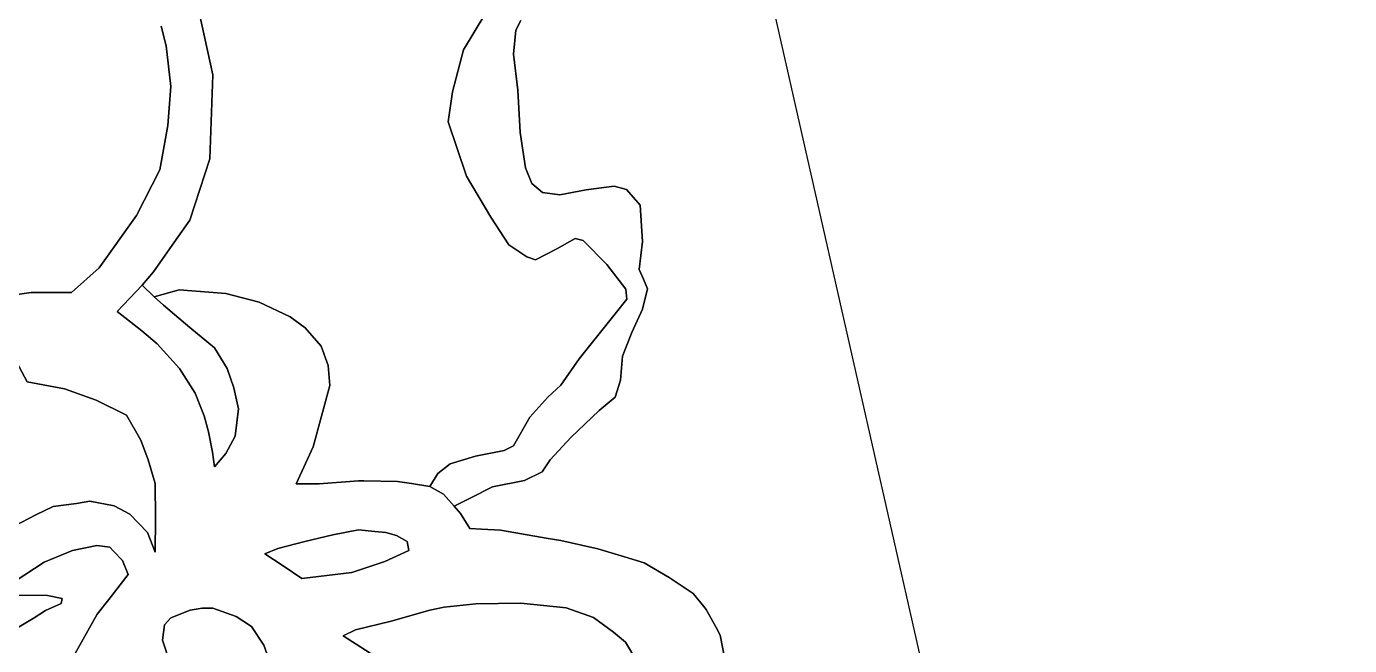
# Model space of a CAD drawing. Header units: inches. Extents: x 288635 to 1232953, y 676945 to 1655780.
# Drawn here: x 461510 to 484192, y 1081729 to 1092337 of the extents above; entities that cross this region are included whole.
import ezdxf

# ---------------------------------------------------------------- set-up
doc = ezdxf.new("R2010")
doc.units = ezdxf.units.IN
doc.header["$MEASUREMENT"] = 0
doc.layers.add('Images', color=7, linetype='Continuous')
picture_1 = doc.add_image_def('image10.jpg', size_in_pixel=(2573, 3746))

msp = doc.modelspace()

# ---------------------------------------------------------------- linework, layer by layer
at = {"color": 1}
for points in [[(464470.5247, 1092575.5042), (464703.3585, 1091506.5854), (464650.4417, 1090067.2492), (464311.7744, 1089019.4971), (464038.2036, 1088631.5983), (463686.9036, 1088133.4863), (463495.94, 1087903.1425), (463062.9385, 1087453.1606), (463489.8713, 1087119.3092), (463748.9518, 1086900.8687), (464135.0326, 1086474.1479), (464399.1931, 1086052.507), (464534.5275, 1085720.7194), (464556.6734, 1085666.4263), (464627.7936, 1085392.1057), (464698.9137, 1085041.585), (464733.9768, 1084790.4074), (464929.7689, 1085017.9495), (465088.5192, 1085314.2834), (465146.7277, 1085785.2427), (465067.3525, 1086145.0767), (464950.9356, 1086478.4524), (464733.9768, 1086832.9948), (464310.6427, 1087176.9538), (463860.8501, 1087563.2462), (463696.8081, 1087706.1215), (464125.434, 1087822.5384), (464929.7689, 1087759.0383), (465501.27, 1087610.8713), (466030.4378, 1087362.1625), (466289.7299, 1087171.6621), (466559.6055, 1086859.4532), (466681.3141, 1086526.0775), (466707.7724, 1086187.4102), (466427.3136, 1085134.3664), (466131.4722, 1084502.6529), (466527.713, 1084497.5729), (467203.3544, 1084553.453), (467295.6768, 1084551.3388), (467868.8357, 1084538.213), (468112.6762, 1084507.733), (468422.5568, 1084451.8528), (468656.2373, 1084324.8526), (468839.1164, 1084116.7488), (468950.8779, 1083989.5719), (469111.2026, 1083732.6824), (469312.7582, 1083722.6046), (469640.3703, 1083706.224), (469671.8847, 1083700.7292), (470416.3356, 1083570.9275), (470672.2474, 1083526.307), (471024.4565, 1083449.3537), (471301.957, 1083388.7233), (471761.2764, 1083248.7982), (472101.0003, 1083145.3062), (472529.6261, 1082896.5974), (472937.0853, 1082621.4301), (473121.4554, 1082398.4709), (473164.6274, 1082346.2629), (473330.578, 1082040.1763), (473402.7529, 1081907.0537), (473540.3365, 1081203.2606)], [(469365.844, 1092541.8718), (469003.7409, 1091938.3665), (468815.7398, 1091219.7822), (468739.5397, 1090703.3145), (469052.807, 1089771.9793), (469467.6745, 1089069.2445), (469780.9418, 1088595.1103), (470085.7424, 1088391.9099), (470238.1427, 1088341.1097), (470602.2101, 1088527.3768), (470915.4774, 1088705.1771), (471050.9443, 1088671.3104), (471457.3451, 1088256.4429), (471787.5458, 1087833.1087), (471804.4792, 1087663.7751), (471626.6788, 1087443.6413), (470983.2108, 1086639.3063), (470669.9436, 1086190.5721), (470449.8098, 1085987.3717), (470136.5425, 1085640.2377), (469857.1419, 1085149.17), (469696.2749, 1085072.9699), (469205.2073, 1084971.3697), (468773.4064, 1084844.3694), (468561.7393, 1084675.0358), (468422.5568, 1084451.8528), (468112.6762, 1084507.733), (467868.8357, 1084538.213), (467295.6768, 1084551.3388), (467203.3544, 1084553.453), (466527.713, 1084497.5729), (466131.4722, 1084502.6529), (466427.3136, 1085134.3664), (466707.7724, 1086187.4102), (466681.3141, 1086526.0775), (466559.6055, 1086859.4532), (466289.7299, 1087171.6621), (466030.4378, 1087362.1625), (465501.27, 1087610.8713), (464929.7689, 1087759.0383), (464125.434, 1087822.5384), (463696.8081, 1087706.1215), (463495.94, 1087903.1425), (463686.9036, 1088133.4863), (464038.2036, 1088631.5983), (464311.7744, 1089019.4971), (464650.4417, 1090067.2492), (464703.3585, 1091506.5854), (464470.5247, 1092575.5042)], [(469983.9011, 1092439.3137), (469901.3509, 1092274.2134), (469856.9009, 1091861.4625), (469935.8768, 1091244.6991), (469973.9769, 1090520.7976), (470062.8771, 1089917.5464), (470170.8273, 1089644.4959), (470354.9776, 1089492.0956), (470653.4282, 1089453.9955), (471104.2791, 1089536.5457), (471586.8801, 1089600.0458), (471796.4305, 1089542.8957), (472031.381, 1089276.1952), (472069.4811, 1088653.8939), (472012.331, 1088171.2929), (472088.5311, 1088006.1926), (472158.3813, 1087841.0923), (472069.4811, 1087491.8416), (471885.3307, 1087091.7908), (471726.5804, 1086685.39), (471694.8303, 1086278.9892), (471599.5801, 1085986.8886), (471326.5296, 1085758.2881), (470843.9286, 1085294.7372), (470488.3279, 1084913.7364), (470348.6276, 1084704.186), (470050.177, 1084558.1357), (469497.7259, 1084450.1855), (469129.4252, 1084259.6851), (468839.1164, 1084116.7488), (468656.2373, 1084324.8526), (468422.5568, 1084451.8528), (468561.7393, 1084675.0358), (468773.4064, 1084844.3694), (469205.2073, 1084971.3697), (469696.2749, 1085072.9699), (469857.1419, 1085149.17), (470136.5425, 1085640.2377), (470449.8098, 1085987.3717), (470669.9436, 1086190.5721), (470983.2108, 1086639.3063), (471626.6788, 1087443.6413), (471804.4792, 1087663.7751), (471787.5458, 1087833.1087), (471457.3451, 1088256.4429), (471050.9443, 1088671.3104), (470915.4774, 1088705.1771), (470602.2101, 1088527.3768), (470238.1427, 1088341.1097), (470085.7424, 1088391.9099), (469780.9418, 1088595.1103), (469467.6745, 1089069.2445), (469052.807, 1089771.9793), (468739.5397, 1090703.3145), (468815.7398, 1091219.7822), (469003.7409, 1091938.3665), (469365.844, 1092541.8718)], [(473540.3365, 1081203.2606), (473402.7529, 1081907.0537), (473330.578, 1082040.1763), (473164.6274, 1082346.2629), (473121.4554, 1082398.4709), (472937.0853, 1082621.4301), (472529.6261, 1082896.5974), (472101.0003, 1083145.3062), (471761.2764, 1083248.7982), (471301.957, 1083388.7233), (471024.4565, 1083449.3537), (470672.2474, 1083526.307), (470416.3356, 1083570.9275), (469671.8847, 1083700.7292), (469640.3703, 1083706.224), (469312.7582, 1083722.6046), (469111.2026, 1083732.6824), (468950.8779, 1083989.5719), (468839.1164, 1084116.7488), (469129.4252, 1084259.6851), (469497.7259, 1084450.1855), (470050.177, 1084558.1357), (470348.6276, 1084704.186), (470488.3279, 1084913.7364), (470843.9286, 1085294.7372), (471326.5296, 1085758.2881), (471599.5801, 1085986.8886), (471694.8303, 1086278.9892), (471726.5804, 1086685.39), (471885.3307, 1087091.7908), (472069.4811, 1087491.8416), (472158.3813, 1087841.0923), (472088.5311, 1088006.1926), (472012.331, 1088171.2929), (472069.4811, 1088653.8939), (472031.381, 1089276.1952), (471796.4305, 1089542.8957), (471586.8801, 1089600.0458), (471104.2791, 1089536.5457), (470653.4282, 1089453.9955), (470354.9776, 1089492.0956), (470170.8273, 1089644.4959), (470062.8771, 1089917.5464), (469973.9769, 1090520.7976), (469935.8768, 1091244.6991), (469856.9009, 1091861.4625), (469901.3509, 1092274.2134), (469983.9011, 1092439.3137)], [(461158.1466, 1087713.6704), (461589.9475, 1087779.7105), (462279.7703, 1087781.2446), (462756.4446, 1088201.6155), (463396.5259, 1089100.7773), (463797.8467, 1089883.0988), (463935.0069, 1090640.0203), (463985.807, 1091310.5817), (463904.5269, 1092006.5431), (463818.1667, 1092341.8237)], [(463818.1667, 1092341.8237), (463904.5269, 1092006.5431), (463985.807, 1091310.5817), (463935.0069, 1090640.0203), (463797.8467, 1089883.0988), (463396.5259, 1089100.7773), (462756.4446, 1088201.6155), (462279.7703, 1087781.2446), (461589.9475, 1087779.7105), (461158.1466, 1087713.6704)], [(461301.1489, 1083774.1648), (461671.5663, 1083969.9569), (461967.9003, 1084112.8322), (462364.7761, 1084160.4573), (462597.6099, 1084202.7907), (463010.3607, 1084123.4155), (463280.2362, 1083980.5402), (463581.8618, 1083668.3313), (463713.3917, 1083329.6216), (463723.5518, 1083903.6627), (463713.3917, 1084508.1839), (463596.5515, 1084909.5047), (463469.5513, 1085249.8654), (463225.7108, 1085676.5863), (462702.4697, 1085935.6668), (462158.9086, 1086128.7072), (461523.9074, 1086245.5474), (461295.3069, 1086677.3483)], [(461295.3069, 1086677.3483), (461523.9074, 1086245.5474), (462158.9086, 1086128.7072), (462702.4697, 1085935.6668), (463225.7108, 1085676.5863), (463469.5513, 1085249.8654), (463596.5515, 1084909.5047), (463713.3917, 1084508.1839), (463723.5518, 1083903.6627), (463713.3917, 1083329.6216), (463581.8618, 1083668.3313), (463280.2362, 1083980.5402), (463010.3607, 1084123.4155), (462597.6099, 1084202.7907), (462364.7761, 1084160.4573), (461967.9003, 1084112.8322), (461671.5663, 1083969.9569), (461301.1489, 1083774.1648)], [(461456.6184, 1079974.1232), (462001.6612, 1080979.5419), (462721.3293, 1082265.4194), (462920.1451, 1082520.5421), (463253.7778, 1082948.6632), (463158.5276, 1083186.7886), (462999.7773, 1083345.539), (462936.2772, 1083414.3308), (462714.0267, 1083446.0808), (462295.9842, 1083356.1223), (461814.4416, 1083155.0386), (461152.982, 1082726.4127)], [(461152.982, 1082726.4127), (461814.4416, 1083155.0386), (462295.9842, 1083356.1223), (462714.0267, 1083446.0808), (462936.2772, 1083414.3308), (462999.7773, 1083345.539), (463158.5276, 1083186.7886), (463253.7778, 1082948.6632), (462920.1451, 1082520.5421), (462721.3293, 1082265.4194), (462721.3293, 1082265.4194), (462001.6612, 1080979.5419), (461456.6184, 1079974.1232)], [(461344.7523, 1082593.9091), (461868.6541, 1082586.8541), (462121.9939, 1082532.949), (462101.6739, 1082451.6688), (461837.5133, 1082329.7486), (461644.4729, 1082202.7483), (461299.0323, 1081999.5479)], [(461299.0323, 1081999.5479), (461644.4729, 1082202.7483), (461837.5133, 1082329.7486), (462101.6739, 1082451.6688), (462121.9939, 1082532.949), (461868.6541, 1082586.8541), (461344.7523, 1082593.9091)], [(471974, 1081462.5528), (471778.2079, 1081785.3451), (471571.8325, 1081959.9705), (471233.1652, 1082208.6793), (470762.2059, 1082372.7213), (469984.3294, 1082457.3882), (469211.7445, 1082441.5131), (468998.3655, 1082418.776), (468672.5411, 1082384.057), (468672.5411, 1082384.057), (468424.2763, 1082332.5832), (467761.8249, 1082145.1792), (467147.9903, 1081997.0122), (466941.7027, 1081892.6257), (467622.2864, 1081454.8076)], [(467622.2864, 1081454.8076), (466941.7027, 1081892.6257), (467147.9903, 1081997.0122), (467761.8249, 1082145.1792), (468424.2763, 1082332.5832), (468672.5411, 1082384.057), (468998.3655, 1082418.776), (469211.7445, 1082441.5131), (469984.3294, 1082457.3882), (470762.2059, 1082372.7213), (471233.1652, 1082208.6793), (471571.8325, 1081959.9705), (471778.2079, 1081785.3451), (471974, 1081462.5528)], [(465689.2282, 1081430.3754), (465579.1613, 1081735.1761), (465367.4942, 1082056.91), (465105.027, 1082226.2437), (464707.0929, 1082370.1773), (464520.8258, 1082370.1773), (464316.5671, 1082335.2523), (463983.1914, 1082202.9603), (463877.3579, 1082081.2517), (463841.3223, 1081823.4128), (463980.1215, 1081403.0808)], [(463980.1215, 1081403.0808), (463841.3223, 1081823.4128), (463877.3579, 1082081.2517), (463983.1914, 1082202.9603), (464316.5671, 1082335.2523), (464520.8258, 1082370.1773), (464707.0929, 1082370.1773), (465105.027, 1082226.2437), (465367.4942, 1082056.91), (465579.1613, 1081735.1761), (465689.2282, 1081430.3754)]]:
    msp.add_lwpolyline(points, dxfattribs=at)
for points in [[(464929.7689, 1085017.9495), (464733.9768, 1084790.4074), (464698.9137, 1085041.585), (464627.7936, 1085392.1057), (464556.6734, 1085666.4263), (464534.5275, 1085720.7194), (464399.1931, 1086052.507), (464135.0326, 1086474.1479), (463748.9518, 1086900.8687), (463489.8713, 1087119.3092), (463062.9385, 1087453.1606), (463495.94, 1087903.1425), (463696.8081, 1087706.1215), (463860.8501, 1087563.2462), (464310.6427, 1087176.9538), (464733.9768, 1086832.9948), (464950.9356, 1086478.4524), (465067.3525, 1086145.0767), (465146.7277, 1085785.2427), (465088.5192, 1085314.2834), (464929.7689, 1085017.9495)], [(465816.5116, 1083390.1307), (465598.0712, 1083298.6905), (465891.0439, 1083106.7961), (466232.5302, 1082875.4307), (467089.7819, 1082981.2642), (467650.6997, 1083166.4729), (468063.7814, 1083356.3955), (468036.4761, 1083512.051), (467853.5957, 1083613.6512), (467670.7153, 1083664.4513), (467483.0599, 1083682.8089), (467203.3544, 1083710.1714), (466761.3935, 1083628.8912), (466283.8725, 1083512.051), (465816.5116, 1083390.1307)], [(467089.7819, 1082981.2642), (466232.5302, 1082875.4307), (465891.0439, 1083106.7961), (465598.0712, 1083298.6905), (465816.5116, 1083390.1307), (466283.8725, 1083512.051), (466761.3935, 1083628.8912), (467203.3544, 1083710.1714), (467483.0599, 1083682.8089), (467670.7153, 1083664.4513), (467853.5957, 1083613.6512), (468036.4761, 1083512.051), (468063.7814, 1083356.3955), (467650.6997, 1083166.4729), (467089.7819, 1082981.2642)]]:
    msp.add_lwpolyline(points, close=True, dxfattribs=at)

# ---------------------------------------------------------------- pictures from other files: only their frames are drawn
at = {"layer": 'Images'}
image = msp.add_image(picture_1, insert=(443888.2369, 1031282.0767), size_in_units=(43242.1612, 62955.7466), rotation=12.777861175, dxfattribs=at)
image.dxf.flags = 7

doc.saveas('drawing.dxf')
